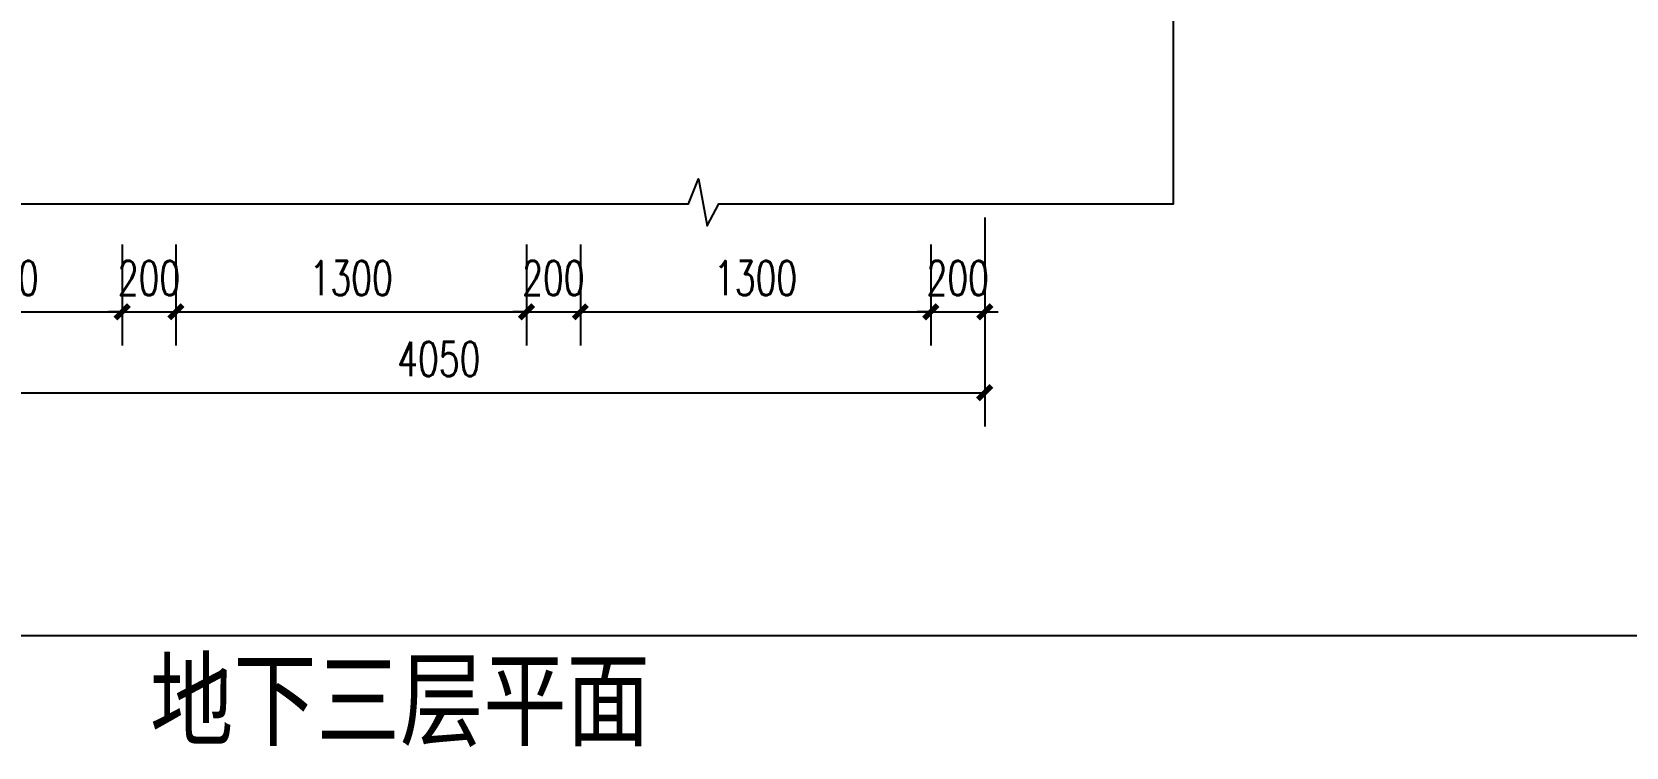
# Model space of a CAD drawing. Header units: millimetres. Extents: x 434053 to 1059003, y -2417481 to 936527.
# Drawn here: x 582766 to 588680, y -1803491 to -1800838 of the extents above; entities that cross this region are included whole.
import ezdxf

# ---------------------------------------------------------------- set-up
doc = ezdxf.new("R2010")
doc.units = ezdxf.units.MM
doc.header["$LTSCALE"] = 1000
doc.header["$MEASUREMENT"] = 0
doc.layers.get('Defpoints').update_dxf_attribs({"color": 6})
for name, color, linetype in [('DIM_SYMB', 3, 'Continuous'), ('PUB_DIM', 83, 'Continuous'), ('PUB_TEXT', 7, 'Continuous')]:
    doc.layers.add(name, color=color, linetype=linetype)
doc.styles.add('_TCH_DIM_T3', font='SIMPLEX', dxfattribs={"width": 0.705882, "bigfont": 'GBCBIG'})
doc.styles.add('宋体', font='', dxfattribs={"width": 0.8})
doc.styles.get('宋体').set_extended_font_data('SimSun')
doc.dimstyles.new('_TCH_ARCH&&50', dxfattribs={"dimtxt": 127.5, "dimasz": 50, "dimexe": 125, "dimexo": 150, "dimgap": 61.25, "dimtad": 1, "dimdec": 0, "dimzin": 0, "dimdsep": 46, "dimtxsty": '_TCH_DIM_T3', "dimblk": 'ARCHTICK', "dimcen": 0.09, "dimclrt": 7, "dimazin": 2, "dimtfac": 1, "dimtdec": 0, "dimtix": 1, "dimtmove": 2, "dimatfit": 3, "dimfxl": 1, "dimtolj": 1, "dimtzin": 0, "dimarcsym": 0})

# ---------------------------------------------------------------- blocks, each defined once
blk = doc.blocks.new('A$C1A944FEE')
blk.add_line((0, 500), (9550, 500))
blk = doc.blocks.new('_ArchTick')
at = {"color": 0, "linetype": 'ByBlock', "const_width": 0.4}
blk.add_lwpolyline([(-0.5, -0.5), (0.5, 0.5)], dxfattribs=at)
blk = doc.blocks.new('*D2412')
at = {"layer": 'Defpoints', "color": 0, "transparency": 16777216}
for p in [(2750, 1700), (6800, 1700), (6800, 900)]:
    blk.add_point(p, dxfattribs=at)
at = {"layer": 'PUB_DIM', "color": 0, "lineweight": -2, "transparency": 16777216}
for p, q in [((2750, 1550), (2750, 775)), ((6800, 1550), (6800, 775)), ((2750, 900), (6800, 900))]:
    blk.add_line(p, q, dxfattribs=at)
at = {"layer": 'PUB_DIM', "color": 0, "lineweight": -2, "transparency": 16777216, "xscale": 50, "yscale": 50, "zscale": 50, "rotation": 180}
blk.add_blockref('_ArchTick', (2750, 900), dxfattribs=at)
at = {"layer": 'PUB_DIM', "color": 0, "lineweight": -2, "transparency": 16777216, "xscale": 50, "yscale": 50, "zscale": 50}
blk.add_blockref('_ArchTick', (6800, 900), dxfattribs=at)
at = {"layer": 'PUB_DIM', "color": 7, "transparency": 16777216, "insert": (4775, 1025), "char_height": 127.5, "attachment_point": 5, "style": '_TCH_DIM_T3'}
blk.add_mtext('\\A1;4050', dxfattribs=at)
blk = doc.blocks.new('*D2420')
at = {"layer": 'Defpoints', "color": 0, "transparency": 16777216}
for p in [(2750, 1600), (3600, 1600), (3600, 1200)]:
    blk.add_point(p, dxfattribs=at)
at = {"layer": 'PUB_DIM', "color": 0, "lineweight": -2, "transparency": 16777216}
for p, q in [((2750, 1450), (2750, 1075)), ((3600, 1450), (3600, 1075)), ((2750, 1200), (3600, 1200))]:
    blk.add_line(p, q, dxfattribs=at)
at = {"layer": 'PUB_DIM', "color": 0, "lineweight": -2, "transparency": 16777216, "xscale": 50, "yscale": 50, "zscale": 50, "rotation": 180}
blk.add_blockref('_ArchTick', (2750, 1200), dxfattribs=at)
at = {"layer": 'PUB_DIM', "color": 0, "lineweight": -2, "transparency": 16777216, "xscale": 50, "yscale": 50, "zscale": 50}
blk.add_blockref('_ArchTick', (3600, 1200), dxfattribs=at)
at = {"layer": 'PUB_DIM', "color": 7, "transparency": 16777216, "insert": (3175, 1325), "char_height": 127.5, "attachment_point": 5, "style": '_TCH_DIM_T3'}
blk.add_mtext('\\A1;850', dxfattribs=at)
blk = doc.blocks.new('*D2421')
at = {"layer": 'Defpoints', "color": 0, "transparency": 16777216}
for p in [(3600, 1600), (3800, 1600), (3800, 1200)]:
    blk.add_point(p, dxfattribs=at)
at = {"layer": 'PUB_DIM', "color": 0, "lineweight": -2, "transparency": 16777216}
for p, q in [((3600, 1450), (3600, 1075)), ((3800, 1450), (3800, 1075)), ((3600, 1200), (3550, 1200)), ((3600, 1200), (3800, 1200)), ((3800, 1200), (3850, 1200))]:
    blk.add_line(p, q, dxfattribs=at)
at = {"layer": 'PUB_DIM', "color": 0, "lineweight": -2, "transparency": 16777216, "xscale": 50, "yscale": 50, "zscale": 50}
blk.add_blockref('_ArchTick', (3600, 1200), dxfattribs=at)
at = {"layer": 'PUB_DIM', "color": 0, "lineweight": -2, "transparency": 16777216, "xscale": 50, "yscale": 50, "zscale": 50, "rotation": 180}
blk.add_blockref('_ArchTick', (3800, 1200), dxfattribs=at)
at = {"layer": 'PUB_DIM', "color": 7, "transparency": 16777216, "insert": (3700, 1325), "char_height": 127.5, "attachment_point": 5, "style": '_TCH_DIM_T3'}
blk.add_mtext('\\A1;200', dxfattribs=at)
blk = doc.blocks.new('*D2422')
at = {"layer": 'Defpoints', "color": 0, "transparency": 16777216}
for p in [(3800, 1600), (5100, 1600), (5100, 1200)]:
    blk.add_point(p, dxfattribs=at)
at = {"layer": 'PUB_DIM', "color": 0, "lineweight": -2, "transparency": 16777216}
for p, q in [((3800, 1450), (3800, 1075)), ((5100, 1450), (5100, 1075)), ((3800, 1200), (5100, 1200))]:
    blk.add_line(p, q, dxfattribs=at)
at = {"layer": 'PUB_DIM', "color": 0, "lineweight": -2, "transparency": 16777216, "xscale": 50, "yscale": 50, "zscale": 50, "rotation": 180}
blk.add_blockref('_ArchTick', (3800, 1200), dxfattribs=at)
at = {"layer": 'PUB_DIM', "color": 0, "lineweight": -2, "transparency": 16777216, "xscale": 50, "yscale": 50, "zscale": 50}
blk.add_blockref('_ArchTick', (5100, 1200), dxfattribs=at)
at = {"layer": 'PUB_DIM', "color": 7, "transparency": 16777216, "insert": (4450, 1325), "char_height": 127.5, "attachment_point": 5, "style": '_TCH_DIM_T3'}
blk.add_mtext('\\A1;1300', dxfattribs=at)
blk = doc.blocks.new('*D2423')
at = {"layer": 'Defpoints', "color": 0, "transparency": 16777216}
for p in [(5100, 1600), (5300, 1600), (5300, 1200)]:
    blk.add_point(p, dxfattribs=at)
at = {"layer": 'PUB_DIM', "color": 0, "lineweight": -2, "transparency": 16777216}
for p, q in [((5100, 1450), (5100, 1075)), ((5300, 1450), (5300, 1075)), ((5100, 1200), (5050, 1200)), ((5100, 1200), (5300, 1200)), ((5300, 1200), (5350, 1200))]:
    blk.add_line(p, q, dxfattribs=at)
at = {"layer": 'PUB_DIM', "color": 0, "lineweight": -2, "transparency": 16777216, "xscale": 50, "yscale": 50, "zscale": 50}
blk.add_blockref('_ArchTick', (5100, 1200), dxfattribs=at)
at = {"layer": 'PUB_DIM', "color": 0, "lineweight": -2, "transparency": 16777216, "xscale": 50, "yscale": 50, "zscale": 50, "rotation": 180}
blk.add_blockref('_ArchTick', (5300, 1200), dxfattribs=at)
at = {"layer": 'PUB_DIM', "color": 7, "transparency": 16777216, "insert": (5200, 1325), "char_height": 127.5, "attachment_point": 5, "style": '_TCH_DIM_T3'}
blk.add_mtext('\\A1;200', dxfattribs=at)
blk = doc.blocks.new('*D2424')
at = {"layer": 'Defpoints', "color": 0, "transparency": 16777216}
for p in [(5300, 1600), (6600, 1600), (6600, 1200)]:
    blk.add_point(p, dxfattribs=at)
at = {"layer": 'PUB_DIM', "color": 0, "lineweight": -2, "transparency": 16777216}
for p, q in [((5300, 1450), (5300, 1075)), ((6600, 1450), (6600, 1075)), ((5300, 1200), (6600, 1200))]:
    blk.add_line(p, q, dxfattribs=at)
at = {"layer": 'PUB_DIM', "color": 0, "lineweight": -2, "transparency": 16777216, "xscale": 50, "yscale": 50, "zscale": 50, "rotation": 180}
blk.add_blockref('_ArchTick', (5300, 1200), dxfattribs=at)
at = {"layer": 'PUB_DIM', "color": 0, "lineweight": -2, "transparency": 16777216, "xscale": 50, "yscale": 50, "zscale": 50}
blk.add_blockref('_ArchTick', (6600, 1200), dxfattribs=at)
at = {"layer": 'PUB_DIM', "color": 7, "transparency": 16777216, "insert": (5950, 1325), "char_height": 127.5, "attachment_point": 5, "style": '_TCH_DIM_T3'}
blk.add_mtext('\\A1;1300', dxfattribs=at)
blk = doc.blocks.new('*D2425')
at = {"layer": 'Defpoints', "color": 0, "transparency": 16777216}
for p in [(6600, 1600), (6800, 1600), (6800, 1200)]:
    blk.add_point(p, dxfattribs=at)
at = {"layer": 'PUB_DIM', "color": 0, "lineweight": -2, "transparency": 16777216}
for p, q in [((6600, 1450), (6600, 1075)), ((6800, 1450), (6800, 1075)), ((6600, 1200), (6550, 1200)), ((6600, 1200), (6800, 1200)), ((6800, 1200), (6850, 1200))]:
    blk.add_line(p, q, dxfattribs=at)
at = {"layer": 'PUB_DIM', "color": 0, "lineweight": -2, "transparency": 16777216, "xscale": 50, "yscale": 50, "zscale": 50}
blk.add_blockref('_ArchTick', (6600, 1200), dxfattribs=at)
at = {"layer": 'PUB_DIM', "color": 0, "lineweight": -2, "transparency": 16777216, "xscale": 50, "yscale": 50, "zscale": 50, "rotation": 180}
blk.add_blockref('_ArchTick', (6800, 1200), dxfattribs=at)
at = {"layer": 'PUB_DIM', "color": 7, "transparency": 16777216, "insert": (6700, 1325), "char_height": 127.5, "attachment_point": 5, "style": '_TCH_DIM_T3'}
blk.add_mtext('\\A1;200', dxfattribs=at)
blk = doc.blocks.new('A$C2FA77C9D')
at = {"layer": 'DIM_SYMB'}
blk.add_lwpolyline([(7500, 9900), (5813.4, 9900), (5775.2, 9795), (5738.2, 10005), (5700.9, 9900), (1600, 9900), (1600, 7780.9), (1530.8, 7742.7), (1650.7, 7705.7), (1600, 7668.4), (1600, 1600), (5700.9, 1600), (5738.2, 1693.7), (5770.8, 1519), (5813.4, 1600), (7500, 1600), (7500, 7668.4), (7595, 7705.7), (7421.8, 7742.7), (7500, 7780.9), (7500, 9900)], dxfattribs=at)
at = {"layer": 'PUB_DIM'}
for p1, p2, distance, picture, middle in [((2750, 1700), (6800, 1700), -800, '*D2412', (4775, 1025)), ((2750, 1600), (3600, 1600), -400, '*D2420', (3175, 1325)), ((3600, 1600), (3800, 1600), -400, '*D2421', (3700, 1325)), ((3800, 1600), (5100, 1600), -400, '*D2422', (4450, 1325)), ((5100, 1600), (5300, 1600), -400, '*D2423', (5200, 1325)), ((5300, 1600), (6600, 1600), -400, '*D2424', (5950, 1325)), ((6600, 1600), (6800, 1600), -400, '*D2425', (6700, 1325))]:
    dim = blk.add_aligned_dim(p1=p1, p2=p2, distance=distance, dimstyle='_TCH_ARCH&&50', dxfattribs=at)
    dim.commit()
    dim.dimension.update_dxf_attribs({"geometry": picture, "text_midpoint": middle})

msp = doc.modelspace()

# ---------------------------------------------------------------- block references
for name, p in [('A$C1A944FEE', (579300.9, -1803576.3)), ('A$C2FA77C9D', (579500.9, -1803076.3))]:
    msp.add_blockref(name, p)

# ---------------------------------------------------------------- texts
at = {"layer": 'PUB_TEXT', "color": 2, "style": '宋体', "width": 0.8}
msp.add_text('地下三层平面', height=283.23, dxfattribs=at).set_placement((583204.6, -1803456.5))

doc.saveas('drawing.dxf')
